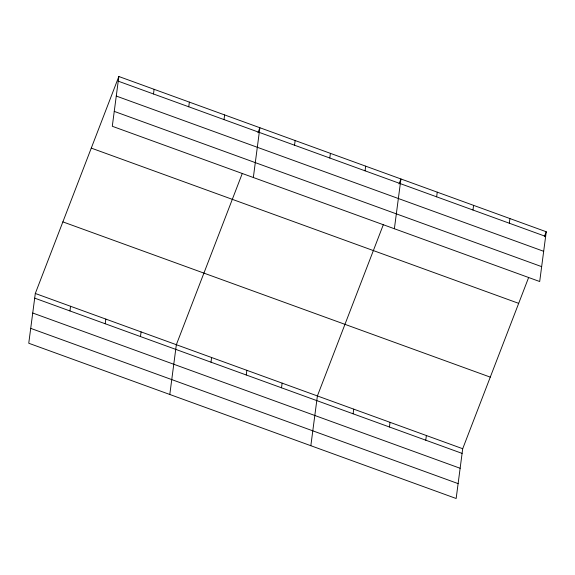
<?xml version="1.0" encoding="UTF-8"?>
<svg xmlns="http://www.w3.org/2000/svg" width="575" height="575" viewBox="0 0 575 575"><rect width="100%" height="100%" fill="white"/><g stroke="black" fill="none" stroke-linecap="round" stroke-linejoin="round"><path stroke-width="0.86" d="M118.845 76.504L112.29 126.277L539.695 281.527L546.25 231.754L118.845 76.504L35.305 293.473L28.75 343.246L456.155 498.496L462.71 448.723L528.619 277.545M69.949 310.946L70.567 306.281M105.211 323.754L105.822 319.089M153.489 93.977L154.107 89.312M140.472 336.562L141.083 331.897M188.751 106.785L189.369 102.12M169.798 394.479L176.345 344.705L242.255 173.528M224.013 119.593L224.624 114.928M210.996 362.178L211.607 357.513M253.338 177.51L259.886 127.736L257.967 132.732M246.258 374.986L246.869 370.322M294.537 145.209L295.147 140.544M281.513 387.794L282.131 383.13M329.798 158.017L330.409 153.353M310.838 445.711L317.393 395.938L383.302 224.76M365.06 170.825L365.671 166.161M353.107 413.799L353.718 409.134M394.378 228.742L400.933 178.969L399.007 183.964M389.433 426.995L390.051 422.33M436.648 196.83L437.259 192.165M425.766 440.191L426.377 435.527M472.981 210.026L473.592 205.361M509.306 223.222L509.917 218.557M544.324 236.749L546.25 231.754M118.227 81.168L545.639 236.418M116.272 96.054L543.677 251.304M114.253 111.392L541.657 266.642M91.274 148.106L518.679 303.356M62.869 221.878L490.274 377.128M35.305 293.473L462.71 448.723M34.687 298.137L462.092 453.387M32.732 313.023L460.137 468.273M30.712 328.361L458.117 483.611"/></g></svg>
